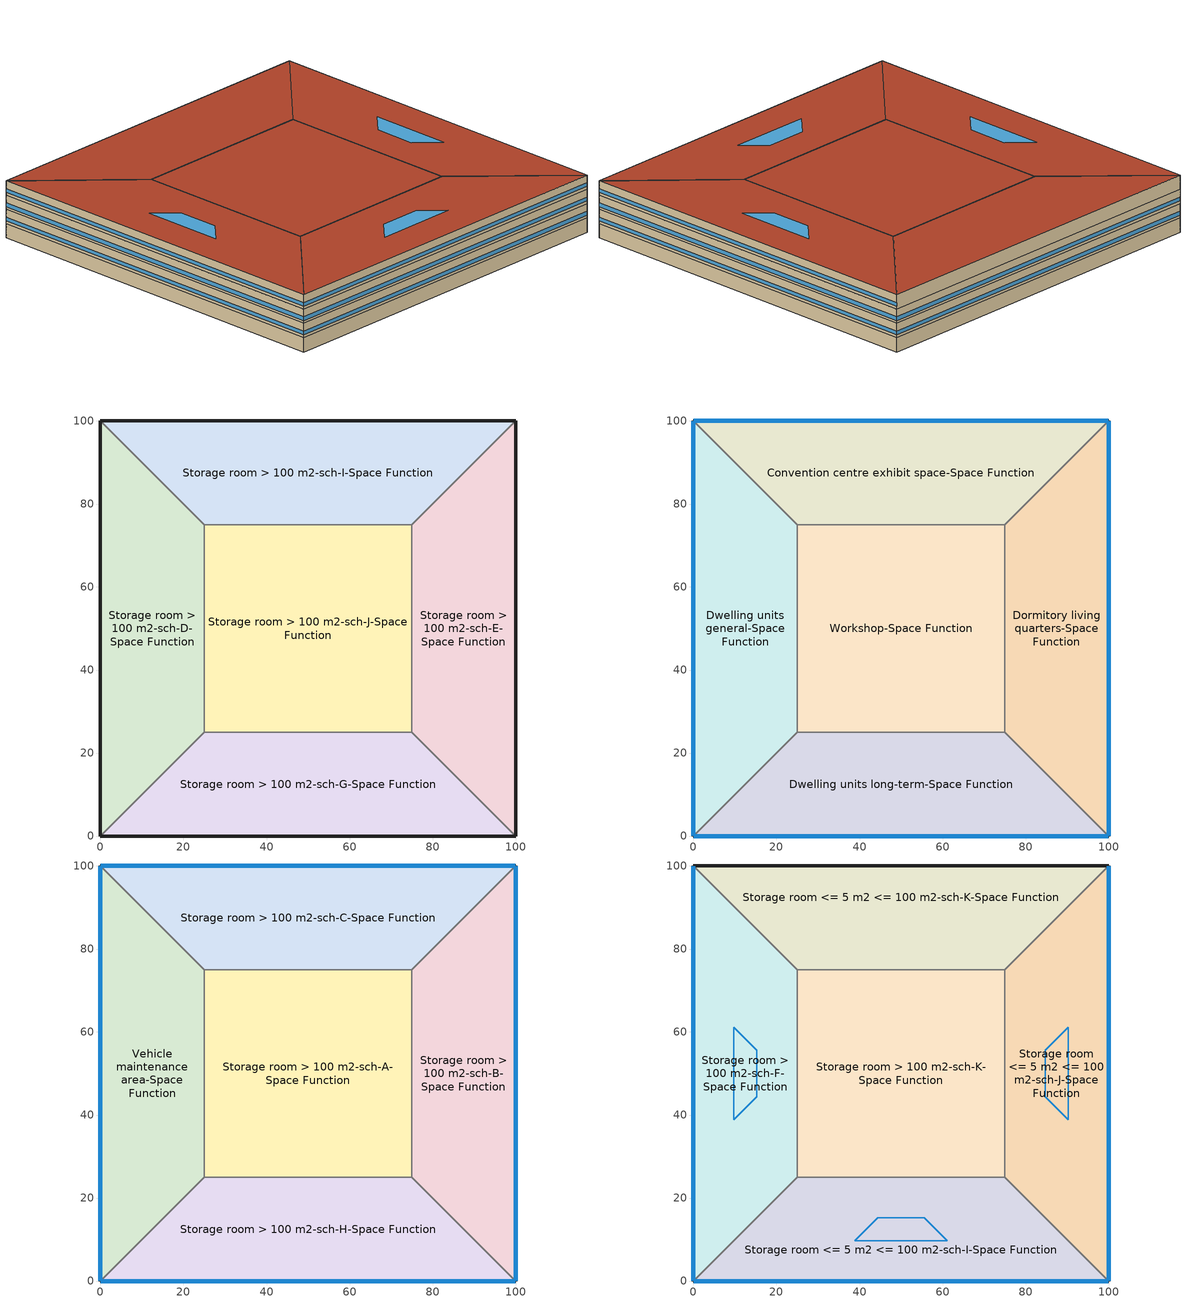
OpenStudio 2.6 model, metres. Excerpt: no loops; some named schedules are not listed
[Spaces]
Storage room > 100 m2-sch-D-Space Function
 floor ground: 0,0 0,100 25,75 25,25 z0
 wall ground: 0,100 0,0 z0:3.8
 wall to Storage room > 100 m2-sch-I-Space Function: 25,75 0,100 z0:3.8
 wall to Storage room > 100 m2-sch-J-Space Function: 25,25 25,75 z0:3.8
 wall to Storage room > 100 m2-sch-G-Space Function: 0,0 25,25 z0:3.8
Storage room > 100 m2-sch-I-Space Function
 floor ground: 0,100 100,100 75,75 25,75 z0
 wall ground: 100,100 0,100 z0:3.8
 wall to Storage room > 100 m2-sch-E-Space Function: 75,75 100,100 z0:3.8
 wall to Storage room > 100 m2-sch-J-Space Function: 25,75 75,75 z0:3.8
Storage room > 100 m2-sch-E-Space Function
 floor ground: 100,100 100,0 75,25 75,75 z0
 wall ground: 100,0 100,100 z0:3.8
 wall to Storage room > 100 m2-sch-G-Space Function: 75,25 100,0 z0:3.8
 wall to Storage room > 100 m2-sch-J-Space Function: 75,75 75,25 z0:3.8
Storage room > 100 m2-sch-G-Space Function
 floor ground: 100,0 0,0 25,25 75,25 z0
 wall ground: 0,0 100,0 z0:3.8
 wall to Storage room > 100 m2-sch-J-Space Function: 75,25 25,25 z0:3.8
Storage room > 100 m2-sch-J-Space Function
 floor ground: 25,25 25,75 75,75 75,25 z0
Dwelling units general-Space Function
 floor to Storage room > 100 m2-sch-D-Space Function: 0,0 0,100 25,75 25,25 z3.8
 wall outside: 0,100 0,0 z3.8:7.6
 wall to Convention centre exhibit space-Space Function: 25,75 0,100 z3.8:7.6
 wall to Workshop-Space Function: 25,25 25,75 z3.8:7.6
 wall to Dwelling units long-term-Space Function: 0,0 25,25 z3.8:7.6
 window: 0,99.97 0,0.03 z4.56:5.51
Convention centre exhibit space-Space Function
 floor to Storage room > 100 m2-sch-I-Space Function: 0,100 100,100 75,75 25,75 z3.8
 wall outside: 100,100 0,100 z3.8:7.6
 wall to Dormitory living quarters-Space Function: 75,75 100,100 z3.8:7.6
 wall to Workshop-Space Function: 25,75 75,75 z3.8:7.6
 window: 99.97,100 0.03,100 z4.56:5.51
Dormitory living quarters-Space Function
 floor to Storage room > 100 m2-sch-E-Space Function: 100,100 100,0 75,25 75,75 z3.8
 wall outside: 100,0 100,100 z3.8:7.6
 wall to Dwelling units long-term-Space Function: 75,25 100,0 z3.8:7.6
 wall to Workshop-Space Function: 75,75 75,25 z3.8:7.6
 window: 100,0.03 100,99.97 z4.56:5.51
Dwelling units long-term-Space Function
 floor to Storage room > 100 m2-sch-G-Space Function: 100,0 0,0 25,25 75,25 z3.8
 wall outside: 0,0 100,0 z3.8:7.6
 wall to Workshop-Space Function: 75,25 25,25 z3.8:7.6
 window: 0.03,0 99.97,0 z4.56:5.51
Workshop-Space Function
 floor to Storage room > 100 m2-sch-J-Space Function: 25,25 25,75 75,75 75,25 z3.8
Vehicle maintenance area-Space Function
 floor to Dwelling units general-Space Function: 0,0 0,100 25,75 25,25 z7.6
 wall outside: 0,100 0,0 z7.6:11.4
 wall to Storage room > 100 m2-sch-C-Space Function: 25,75 0,100 z7.6:11.4
 wall to Storage room > 100 m2-sch-A-Space Function: 25,25 25,75 z7.6:11.4
 wall to Storage room > 100 m2-sch-H-Space Function: 0,0 25,25 z7.6:11.4
 window: 0,99.97 0,0.03 z8.36:9.31
Storage room > 100 m2-sch-C-Space Function
 floor to Convention centre exhibit space-Space Function: 0,100 100,100 75,75 25,75 z7.6
 wall outside: 100,100 0,100 z7.6:11.4
 wall to Storage room > 100 m2-sch-B-Space Function: 75,75 100,100 z7.6:11.4
 wall to Storage room > 100 m2-sch-A-Space Function: 25,75 75,75 z7.6:11.4
 window: 99.97,100 0.03,100 z8.36:9.31
Storage room > 100 m2-sch-B-Space Function
 floor to Dormitory living quarters-Space Function: 100,100 100,0 75,25 75,75 z7.6
 wall outside: 100,0 100,100 z7.6:11.4
 wall to Storage room > 100 m2-sch-H-Space Function: 75,25 100,0 z7.6:11.4
 wall to Storage room > 100 m2-sch-A-Space Function: 75,75 75,25 z7.6:11.4
 window: 100,0.03 100,99.97 z8.36:9.31
Storage room > 100 m2-sch-H-Space Function
 floor to Dwelling units long-term-Space Function: 100,0 0,0 25,25 75,25 z7.6
 wall outside: 0,0 100,0 z7.6:11.4
 wall to Storage room > 100 m2-sch-A-Space Function: 75,25 25,25 z7.6:11.4
 window: 0.03,0 99.97,0 z8.36:9.31
Storage room > 100 m2-sch-A-Space Function
 floor to Workshop-Space Function: 25,25 25,75 75,75 75,25 z7.6
Storage room > 100 m2-sch-F-Space Function
 floor to Vehicle maintenance area-Space Function: 0,0 0,100 25,75 25,25 z11.4
 wall outside: 0,100 0,0 z11.4:15.2
 wall to Storage room <= 5 m2 <= 100 m2-sch-K-Space Function: 25,75 0,100 z11.4:15.2
 wall to Storage room > 100 m2-sch-K-Space Function: 25,25 25,75 z11.4:15.2
 wall to Storage room <= 5 m2 <= 100 m2-sch-I-Space Function: 0,0 25,25 z11.4:15.2
 window: 0,99.97 0,0.03 z12.16:13.11
 roof outside: 25,25 25,75 0,100 0,0 z15.2
 skylight: 15.3,44.41 15.3,55.59 9.7,61.18 9.7,38.82 z15.2
Storage room <= 5 m2 <= 100 m2-sch-K-Space Function
 floor to Storage room > 100 m2-sch-C-Space Function: 0,100 100,100 75,75 25,75 z11.4
 wall outside: 100,100 0,100 z11.4:15.2
 wall to Storage room <= 5 m2 <= 100 m2-sch-J-Space Function: 75,75 100,100 z11.4:15.2
 wall to Storage room > 100 m2-sch-K-Space Function: 25,75 75,75 z11.4:15.2
 roof outside: 25,75 75,75 100,100 0,100 z15.2
Storage room <= 5 m2 <= 100 m2-sch-J-Space Function
 floor to Storage room > 100 m2-sch-B-Space Function: 100,100 100,0 75,25 75,75 z11.4
 wall outside: 100,0 100,100 z11.4:15.2
 wall to Storage room <= 5 m2 <= 100 m2-sch-I-Space Function: 75,25 100,0 z11.4:15.2
 wall to Storage room > 100 m2-sch-K-Space Function: 75,75 75,25 z11.4:15.2
 window: 100,0.03 100,99.97 z12.16:13.11
 roof outside: 75,75 75,25 100,0 100,100 z15.2
 skylight: 84.7,55.59 84.7,44.41 90.3,38.82 90.3,61.18 z15.2
Storage room <= 5 m2 <= 100 m2-sch-I-Space Function
 floor to Storage room > 100 m2-sch-H-Space Function: 100,0 0,0 25,25 75,25 z11.4
 wall outside: 0,0 100,0 z11.4:15.2
 wall to Storage room > 100 m2-sch-K-Space Function: 75,25 25,25 z11.4:15.2
 window: 0.03,0 99.97,0 z12.16:13.11
 roof outside: 75,25 25,25 0,0 100,0 z15.2
 skylight: 55.59,15.3 44.41,15.3 38.82,9.7 61.18,9.7 z15.2
Storage room > 100 m2-sch-K-Space Function
 floor to Storage room > 100 m2-sch-A-Space Function: 25,25 25,75 75,75 75,25 z11.4
 roof outside: 75,25 75,75 25,75 25,25 z15.2
[Building]
Building 1: Default Construction Set=BTAP-Mass at hdd = 6250.0; Standards Number of Stories=4; Standards Number of Above Ground Stories=4; Standards Building Type=NECB2015_unknown
[Site]
Fort McMurray AP_AB_CAN: Latitude {deg}=56.653; Longitude {deg}=-111.223; Time Zone {hr}=-7; Elevation {m}=369.1
[Site:WaterMainsTemperature]
Calculation Method=Correlation; Annual Average Outdoor Air Temperature {C}=1.875; Maximum Difference In Monthly Average Outdoor Air Temperatures {deltaC}=34.4
[SizingPeriod:DesignDay] Barometric Pressure {Pa}=96969; Sky Clearness=0; Rain Indicator=0; Snow Indicator=0; Day of Month=21; Daylight Saving Time Indicator=0; Humidity Indicating Type=Wetbulb; Dry-Bulb Temperature Range Modifier Type=DefaultMultipliers
Name | Maximum Dry-Bulb Temperature {C} | Daily Dry-Bulb Temperature Range {deltaC} | Humidity Indicating Conditions at Maximum Dry-Bulb | Wind Speed {m/s} | Wind Direction {deg} | Month | Day Type | Solar Model Indicator | ASHRAE Taub | ASHRAE Taud
Fort McMurray AP Ann Htg 99.6% Condns DB | -36.2 | 0 | -36.2 | 1 | 90 | 1 | WinterDesignDay | ASHRAEClearSky
Fort McMurray AP Ann Clg .4% Condns DB=>MWB | 28.9 | 12.4 | 17.8 | 3.7 | 250 | 7 | SummerDesignDay | ASHRAETau | 0.377 | 2.403
[Site:GroundTemperature:BuildingSurface]
19.527, 19.502, 19.536, 19.598, 20.002, 21.64, 22.225, 22.375, 21.449, 20.121, 19.802, 19.633
[Material:NoMass] Roughness=Smooth; Thermal Absorptance=0.9; Solar Absorptance=0.7
Name | Thermal Resistance {m2-K/W} | Visible Absorptance
Typical Carpet Pad; Typical Carpet Pad 1 | 0.21648 | 0.8
Typical Insulation 1 | 5.91238 | 0.7
Typical Insulation 2 | 4.49096 | 0.7
Typical Insulation 3 | 6.17282 | 0.7
Typical Carpet Pad 2 | 1.25503 | 0.8
Typical Carpet Pad 3; Typical Carpet Pad 4 | 3.45515 | 0.8
Typical Insulation 4 | 0.454528 | 0.7
Typical Insulation 5 | 0.454545 | 0.7
[Material]
Name | Roughness | Thickness {m} | Conductivity {W/m-K} | Density {kg/m3} | Specific Heat {J/kg-K} | Thermal Absorptance | Solar Absorptance | Visible Absorptance
G05 25mm wood | MediumSmooth | 0.0254 | 0.15 | 608 | 1630 | 0.9 | 0.5 | 0.5
100mm Normalweight concrete floor 1 | MediumSmooth | 0.1016 | 2.31 | 2322 | 832
G01 13mm gypsum board 1 | Smooth | 0.0127 | 0.16 | 800 | 1090 | 0.9 | 0.7 | 0.5
4 in. Normalweight Concrete Floor 1 | MediumRough | 0.1016 | 2.31 | 2322 | 832 | 0.9 | 0.7 | 0.7
1IN Stucco 1 | Smooth | 0.0253 | 0.6918 | 1858 | 837 | 0.9 | 0.7 | 0.92
8IN CONCRETE HW RefBldg 1 | Rough | 0.2032 | 1.311 | 2240 | 836.8 | 0.9 | 0.7 | 0.7
1/2IN Gypsum 1 | Smooth | 0.0127 | 0.16 | 784.9 | 830 | 0.9 | 0.4 | 0.4
Metal Roof Surface 1; F08 Metal surface 1 | Smooth | 0.0008 | 45.28 | 7824 | 500 | 0.9 | 0.7 | 0.7
6 in. Normalweight Concrete Floor 1; 6 in. Normalweight Concrete Floor 2; 6 in. Normalweight Concrete Floor 3 | MediumRough | 0.1524 | 2.31 | 2322 | 832 | 0.9 | 0.7 | 0.7
[Construction]
BTAP-Int-Partition; BTAP-Int-Door: G05 25mm wood
BTAP-Int-Floor: 100mm Normalweight concrete floor 1, Typical Carpet Pad
BTAP-Int-Wall: G01 13mm gypsum board 1, G01 13mm gypsum board 1
BTAP-Int-Ceiling: Typical Carpet Pad, 100mm Normalweight concrete floor 1
BTAP-Int-Window: SimpleGlazing
BTAP-Ext-Floor-Mass:U-0.162: Typical Insulation 1, 4 in. Normalweight Concrete Floor 1, Typical Carpet Pad 1
BTAP-Ext-Wall-Mass:U-0.21: 1IN Stucco 1, 8IN CONCRETE HW RefBldg 1, Typical Insulation 2, 1/2IN Gypsum 1
BTAP-Ext-Roof-Metal:U-0.162: Metal Roof Surface 1, Typical Insulation 3
BTAP-Grnd-Floor-Mass:U-0.757: 6 in. Normalweight Concrete Floor 1, Typical Carpet Pad 2
BTAP-Grnd-Wall-Mass:U-0.284: 6 in. Normalweight Concrete Floor 2, Typical Carpet Pad 3
BTAP-Grnd-Roof-Mass:U-0.284: 6 in. Normalweight Concrete Floor 3, Typical Carpet Pad 4
BTAP-Ext-FixedWindow:U=0.220 SHGC=0.600; BTAP-Ext-GlassDoors:U=0.220 SHGC=0.600; BTAP-Ext-Skylights:U=0.220 SHGC=0.600; BTAP-Ext-DaylightDomes:U=0.220 SHGC=0.600; BTAP-Ext-DaylightDiffuser:U=0.220 SHGC=0.600: SimpleGlazing:U=0.220 SHGC=0.600
BTAP-Ext-Door:U-2.2: F08 Metal surface 1, Typical Insulation 4
BTAP-Ext-OverHeadDoor:U-2.2: Typical Insulation 5
[DefaultConstructionSet]
BTAP-Mass at hdd = 6250.0: Default Exterior Surface Constructions=BTAP-Mass at hdd = 6250.0; Default Interior Surface Constructions=Default Surface Constructions 2; Default Ground Contact Surface Constructions=BTAP-Mass at hdd = 6250.0 1; Default Exterior SubSurface Constructions=BTAP-Mass at hdd = 6250.0; Default Interior SubSurface Constructions=Default Sub Surface Constructions 2; Interior Partition Construction=BTAP-Int-Partition
[DefaultSurfaceConstructions]
Name | Floor Construction | Wall Construction | Roof Ceiling Construction
Default Surface Constructions 2 | BTAP-Int-Floor | BTAP-Int-Wall | BTAP-Int-Ceiling
BTAP-Mass at hdd = 6250.0 | BTAP-Ext-Floor-Mass:U-0.162 | BTAP-Ext-Wall-Mass:U-0.21 | BTAP-Ext-Roof-Metal:U-0.162
BTAP-Mass at hdd = 6250.0 1 | BTAP-Grnd-Floor-Mass:U-0.757 | BTAP-Grnd-Wall-Mass:U-0.284 | BTAP-Grnd-Roof-Mass:U-0.284
[DefaultSubSurfaceConstructions]
Name | Fixed Window Construction | Operable Window Construction | Door Construction | Glass Door Construction | Overhead Door Construction | Skylight Construction | Tubular Daylight Dome Construction | Tubular Daylight Diffuser Construction
Default Sub Surface Constructions 2 | BTAP-Int-Window | BTAP-Int-Window | BTAP-Int-Door
BTAP-Mass at hdd = 6250.0 | BTAP-Ext-FixedWindow:U=0.220 SHGC=0.600 | BTAP-Ext-FixedWindow:U=0.220 SHGC=0.600 | BTAP-Ext-Door:U-2.2 | BTAP-Ext-GlassDoors:U=0.220 SHGC=0.600 | BTAP-Ext-OverHeadDoor:U-2.2 | BTAP-Ext-Skylights:U=0.220 SHGC=0.600 | BTAP-Ext-DaylightDomes:U=0.220 SHGC=0.600 | BTAP-Ext-DaylightDiffuser:U=0.220 SHGC=0.600
[WindowMaterial:SimpleGlazingSystem] U-Factor {W/m2-K}=2.2; Solar Heat Gain Coefficient=0.6; Visible Transmittance=0.21
SimpleGlazing; SimpleGlazing:U=0.220 SHGC=0.600
[BuildingStory] Nominal Floor to Floor Height {m}=3.8
Name | Nominal Z Coordinate {m}
Story 1 | 0
Story 2 | 3.8
Story 3 | 7.6
Story 4 | 11.4
[Space]
Name | Space Type | Building Story | Thermal Zone
Storage room > 100 m2-sch-D-Space Function | Space Function Storage room > 100 m2-sch-D | Story 1 | Sp-Storage room > 100 m2-sch-D-Space Function Sys-4 Flr-1 Sch-D HPlcmt-west ZN
Storage room > 100 m2-sch-I-Space Function | Space Function Storage room > 100 m2-sch-I | Story 1 | Sp-Storage room > 100 m2-sch-I-Space Function Sys-4 Flr-1 Sch-I HPlcmt-north ZN
Storage room > 100 m2-sch-E-Space Function | Space Function Storage room > 100 m2-sch-E | Story 1 | Sp-Storage room > 100 m2-sch-E-Space Function Sys-4 Flr-1 Sch-E HPlcmt-east ZN
Storage room > 100 m2-sch-G-Space Function | Space Function Storage room > 100 m2-sch-G | Story 1 | Sp-Storage room > 100 m2-sch-G-Space Function Sys-4 Flr-1 Sch-G HPlcmt-south ZN
Storage room > 100 m2-sch-J-Space Function | Space Function Storage room > 100 m2-sch-J | Story 1 | Sp-Storage room > 100 m2-sch-J-Space Function Sys-4 Flr-1 Sch-J HPlcmt-core ZN
Dwelling units general-Space Function | Space Function Dwelling units general | Story 2 | Sp-Dwelling units general-Space Function Sys-1 Flr-2 Sch-G HPlcmt-west ZN
Convention centre exhibit space-Space Function | Space Function Convention centre exhibit space | Story 2 | Sp-Convention centre exhibit space-Space Function Sys-3 Flr-2 Sch-C HPlcmt-north ZN
Dormitory living quarters-Space Function | Space Function Dormitory living quarters | Story 2 | Sp-Dormitory living quarters-Space Function Sys-3 Flr-2 Sch-G HPlcmt-east ZN
Dwelling units long-term-Space Function | Space Function Dwelling units long-term | Story 2 | Sp-Dwelling units long-term-Space Function Sys-1 Flr-2 Sch-J HPlcmt-south ZN
Workshop-Space Function | Space Function Workshop | Story 2 | Sp-Workshop-Space Function Sys-3 Flr-2 Sch-A HPlcmt-core ZN
Vehicle maintenance area-Space Function | Space Function Vehicle maintenance area | Story 3 | Sp-Vehicle maintenance area-Space Function Sys-4 Flr-3 Sch-E HPlcmt-west ZN
Storage room > 100 m2-sch-C-Space Function | Space Function Storage room > 100 m2-sch-C | Story 3 | Sp-Storage room > 100 m2-sch-C-Space Function Sys-4 Flr-3 Sch-C HPlcmt-north ZN
Storage room > 100 m2-sch-B-Space Function | Space Function Storage room > 100 m2-sch-B | Story 3 | Sp-Storage room > 100 m2-sch-B-Space Function Sys-4 Flr-3 Sch-B HPlcmt-east ZN
Storage room > 100 m2-sch-H-Space Function | Space Function Storage room > 100 m2-sch-H | Story 3 | Sp-Storage room > 100 m2-sch-H-Space Function Sys-4 Flr-3 Sch-H HPlcmt-south ZN
Storage room > 100 m2-sch-A-Space Function | Space Function Storage room > 100 m2-sch-A | Story 3 | Sp-Storage room > 100 m2-sch-A-Space Function Sys-4 Flr-3 Sch-A HPlcmt-core ZN
Storage room > 100 m2-sch-F-Space Function | Space Function Storage room > 100 m2-sch-F | Story 4 | Sp-Storage room > 100 m2-sch-F-Space Function Sys-4 Flr-4 Sch-F HPlcmt-west ZN
Storage room <= 5 m2 <= 100 m2-sch-K-Space Function | Space Function Storage room <= 5 m2 <= 100 m2-sch-K | Story 4 | Sp-Storage room <= 5 m2 <= 100 m2-sch-K-Space Function Sys-4 Flr-4 Sch-K HPlcmt-north ZN
Storage room <= 5 m2 <= 100 m2-sch-J-Space Function | Space Function Storage room <= 5 m2 <= 100 m2-sch-J | Story 4 | Sp-Storage room <= 5 m2 <= 100 m2-sch-J-Space Function Sys-4 Flr-4 Sch-J HPlcmt-east ZN
Storage room <= 5 m2 <= 100 m2-sch-I-Space Function | Space Function Storage room <= 5 m2 <= 100 m2-sch-I | Story 4 | Sp-Storage room <= 5 m2 <= 100 m2-sch-I-Space Function Sys-4 Flr-4 Sch-I HPlcmt-south ZN
Storage room > 100 m2-sch-K-Space Function | Space Function Storage room > 100 m2-sch-K | Story 4 | Sp-Storage room > 100 m2-sch-K-Space Function Sys-4 Flr-4 Sch-K HPlcmt-core ZN
[SpaceType]
Space Function Storage room > 100 m2-sch-D: Default Schedule Set=Space Function Storage room > 100 m2-sch-D Schedule Set; Design Specification Outdoor Air Object=Space Function Storage room > 100 m2-sch-D Ventilation; Standards Building Type=Space Function; Standards Space Type=Storage room > 100 m2-sch-D
[SpaceInfiltration:DesignFlowRate] Schedule=Always On Discrete; Design Flow Rate Calculation Method=Flow/ExteriorArea; Flow per Exterior Surface Area {m3/s-m2}=0.00025; Constant Term Coefficient=0; Temperature Term Coefficient=0; Velocity Term Coefficient=0.224; Velocity Squared Term Coefficient=0
Name | Space or SpaceType
Convention centre exhibit space-Space Function Infiltration | Convention centre exhibit space-Space Function
Dormitory living quarters-Space Function Infiltration | Dormitory living quarters-Space Function
Dwelling units general-Space Function Infiltration | Dwelling units general-Space Function
Dwelling units long-term-Space Function Infiltration | Dwelling units long-term-Space Function
Storage room <= 5 m2 <= 100 m2-sch-I-Space Function Infiltration | Storage room <= 5 m2 <= 100 m2-sch-I-Space Function
Storage room <= 5 m2 <= 100 m2-sch-J-Space Function Infiltration | Storage room <= 5 m2 <= 100 m2-sch-J-Space Function
Storage room <= 5 m2 <= 100 m2-sch-K-Space Function Infiltration | Storage room <= 5 m2 <= 100 m2-sch-K-Space Function
Storage room > 100 m2-sch-B-Space Function Infiltration | Storage room > 100 m2-sch-B-Space Function
Storage room > 100 m2-sch-C-Space Function Infiltration | Storage room > 100 m2-sch-C-Space Function
Storage room > 100 m2-sch-F-Space Function Infiltration | Storage room > 100 m2-sch-F-Space Function
Storage room > 100 m2-sch-H-Space Function Infiltration | Storage room > 100 m2-sch-H-Space Function
Storage room > 100 m2-sch-K-Space Function Infiltration | Storage room > 100 m2-sch-K-Space Function
Vehicle maintenance area-Space Function Infiltration | Vehicle maintenance area-Space Function
[ThermalZone] Use Ideal Air Loads=No
Name | Thermostat
Sp-Dwelling units general-Space Function Sys-1 Flr-2 Sch-G HPlcmt-west ZN | Space Function Dwelling units general Thermostat 2
Sp-Dwelling units long-term-Space Function Sys-1 Flr-2 Sch-J HPlcmt-south ZN | Space Function Dwelling units long-term Thermostat 2
Sp-Convention centre exhibit space-Space Function Sys-3 Flr-2 Sch-C HPlcmt-north ZN | Space Function Convention centre exhibit space Thermostat 2
Sp-Dormitory living quarters-Space Function Sys-3 Flr-2 Sch-G HPlcmt-east ZN | Space Function Dormitory living quarters Thermostat 2
Sp-Workshop-Space Function Sys-3 Flr-2 Sch-A HPlcmt-core ZN | Space Function Workshop Thermostat 2
Sp-Storage room > 100 m2-sch-G-Space Function Sys-4 Flr-1 Sch-G HPlcmt-south ZN | Space Function Storage room > 100 m2-sch-G Thermostat 2
Sp-Storage room > 100 m2-sch-J-Space Function Sys-4 Flr-1 Sch-J HPlcmt-core ZN | Space Function Storage room > 100 m2-sch-J Thermostat 2
Sp-Storage room > 100 m2-sch-I-Space Function Sys-4 Flr-1 Sch-I HPlcmt-north ZN | Space Function Storage room > 100 m2-sch-I Thermostat 2
Sp-Storage room > 100 m2-sch-D-Space Function Sys-4 Flr-1 Sch-D HPlcmt-west ZN | Space Function Storage room > 100 m2-sch-D Thermostat 2
Sp-Storage room > 100 m2-sch-E-Space Function Sys-4 Flr-1 Sch-E HPlcmt-east ZN | Space Function Storage room > 100 m2-sch-E Thermostat 2
Sp-Storage room > 100 m2-sch-C-Space Function Sys-4 Flr-3 Sch-C HPlcmt-north ZN | Space Function Storage room > 100 m2-sch-C Thermostat 2
Sp-Storage room > 100 m2-sch-A-Space Function Sys-4 Flr-3 Sch-A HPlcmt-core ZN | Space Function Storage room > 100 m2-sch-A Thermostat 2
Sp-Storage room > 100 m2-sch-B-Space Function Sys-4 Flr-3 Sch-B HPlcmt-east ZN | Space Function Storage room > 100 m2-sch-B Thermostat 2
Sp-Vehicle maintenance area-Space Function Sys-4 Flr-3 Sch-E HPlcmt-west ZN | Space Function Vehicle maintenance area Thermostat 2
Sp-Storage room > 100 m2-sch-H-Space Function Sys-4 Flr-3 Sch-H HPlcmt-south ZN | Space Function Storage room > 100 m2-sch-H Thermostat 2
Sp-Storage room <= 5 m2 <= 100 m2-sch-J-Space Function Sys-4 Flr-4 Sch-J HPlcmt-east ZN | Space Function Storage room <= 5 m2 <= 100 m2-sch-J Thermostat 2
Sp-Storage room <= 5 m2 <= 100 m2-sch-I-Space Function Sys-4 Flr-4 Sch-I HPlcmt-south ZN | Space Function Storage room <= 5 m2 <= 100 m2-sch-I Thermostat 2
Sp-Storage room <= 5 m2 <= 100 m2-sch-K-Space Function Sys-4 Flr-4 Sch-K HPlcmt-north ZN | Space Function Storage room <= 5 m2 <= 100 m2-sch-K Thermostat 2
Sp-Storage room > 100 m2-sch-K-Space Function Sys-4 Flr-4 Sch-K HPlcmt-core ZN | Space Function Storage room > 100 m2-sch-K Thermostat 2
Sp-Storage room > 100 m2-sch-F-Space Function Sys-4 Flr-4 Sch-F HPlcmt-west ZN | Space Function Storage room > 100 m2-sch-F Thermostat 2
